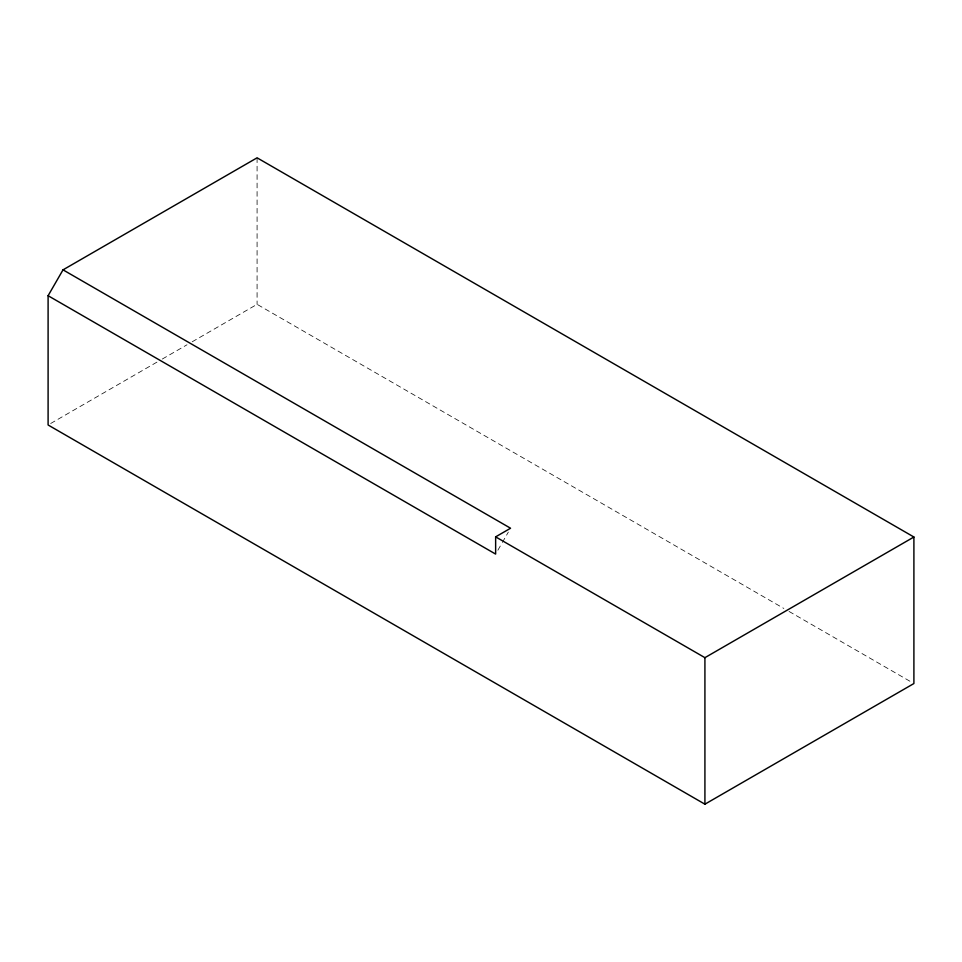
<?xml version="1.0" encoding="UTF-8"?>
<svg xmlns="http://www.w3.org/2000/svg" width="962" height="962" viewBox="0 0 962 962"><rect width="100%" height="100%" fill="white"/><g stroke="black" fill="none" stroke-linecap="round" stroke-linejoin="round"><path stroke-width="0.72" stroke-dasharray="4.81 3.61" d="M497.883 550.216L501.611 543.746M502.356 542.448L508.333 532.106M50.697 423.484L157.131 362.025M162.325 359.03L186.989 344.793M192.184 341.799L257.082 304.329L783.838 608.441M789.044 611.447L911.303 682.034M257.082 157.816L257.082 304.329"/><path stroke-width="1.44" d="M48.1 295.707L63.023 269.853L257.082 157.816L913.9 537.012L913.9 683.537L704.918 804.184L48.1 424.988L48.1 295.707L495.634 554.088L495.634 536.856L510.569 528.234L63.023 269.853M495.634 536.856L704.918 657.671L913.9 537.012M704.918 657.671L704.918 804.184"/></g></svg>
